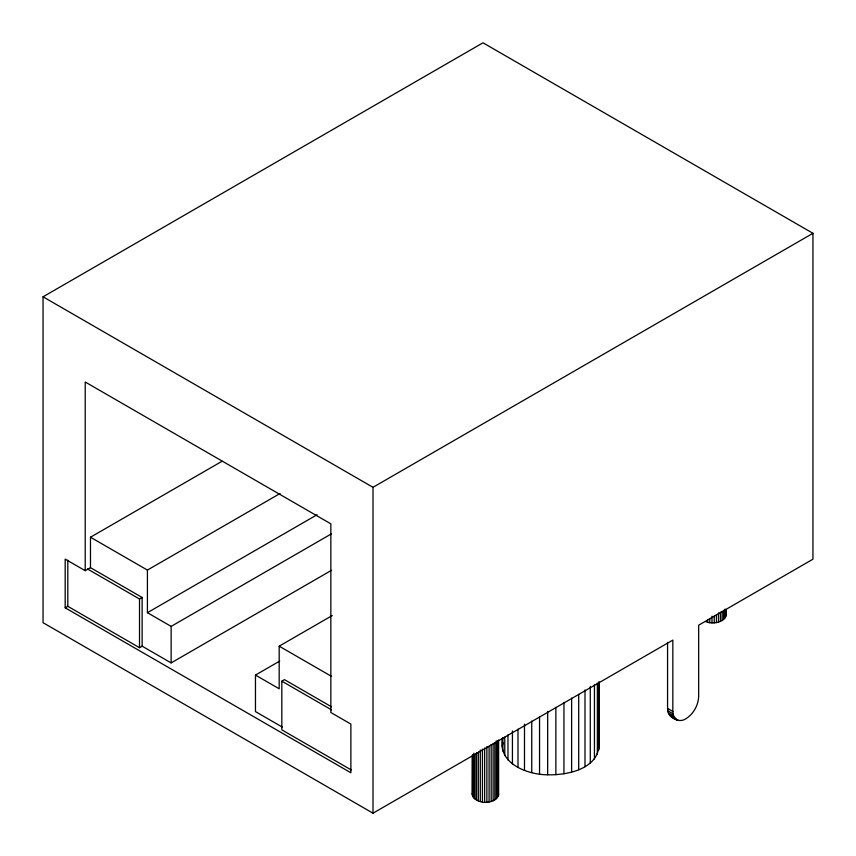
<?xml version="1.0" encoding="UTF-8"?>
<svg xmlns="http://www.w3.org/2000/svg" width="856" height="856" viewBox="0 0 856 856"><rect width="100%" height="100%" fill="white"/><g stroke="black" fill="none" stroke-linecap="round" stroke-linejoin="round"><path stroke-width="1.28" d="M472.277 756.073L472.277 794.347C474.93 805.122 496.544 805.079 498.663 794.026M502.333 738.364C497.775 763.584 527.339 774.744 547.669 774.787C567.196 775.29 597.863 769.17 599.072 745.105L599.072 681.676M705.665 621.617C714.15 625.351 729.687 621.274 725.674 609.483M472.277 794.347L472.523 793.063M502.333 746.293L502.986 742.751M677 720.014L673.533 715.884L672.837 711.454L672.837 640.095L373.002 813.2L43.046 622.697L43.046 296.807L482.998 42.8L812.954 233.303L812.954 559.193L698.667 625.18L698.667 696.538C698.25 705.815 692.879 714.995 684.682 719.468C677.513 723.127 667.038 716.568 667.562 708.404L667.562 642.342M331.518 570.31L171.136 662.908L142.139 646.173L142.139 597.477L90.479 567.656L90.479 537.226L222.025 461.277M85.215 570.695L85.215 382.011L330.844 523.829L330.844 712.513L350.874 724.08L350.874 772.765L65.184 607.824L65.184 559.129L85.215 570.695L90.479 567.656M65.184 607.824L67.817 606.305L139.507 647.692L142.139 646.173M90.479 537.226L147.414 570.085L280.105 493.473M87.473 568.962L139.507 598.997L142.139 597.477M147.414 570.085L147.414 612.693L317.03 514.766M43.046 296.807L373.002 487.31L812.954 233.303M147.414 612.693L171.136 626.389L331.518 533.791M282.234 727.054L255.473 711.603L255.473 675.084L279.184 688.78L279.184 646.173L332.267 615.528M255.473 675.084L279.698 661.089M351.195 769.918L281.827 729.858L281.827 681.173L284.46 679.643L331.529 706.821M671.735 716.975L678.68 720.559M667.562 708.404L672.837 711.454M667.733 710.758L673.009 713.808M668.258 712.845L673.533 715.884M669.114 714.61L674.389 717.649M670.291 715.99L675.555 719.04M279.184 646.173L331.561 676.411M281.827 681.173L331.54 709.87M725.963 609.418L725.963 616.02M725.535 609.365L725.535 617.283M724.743 609.258L724.743 618.503M723.609 610.371L723.609 619.616M722.164 611.366L722.164 620.6M720.452 612.201L720.452 621.435M718.516 612.853L718.516 622.087M716.429 614.629L716.429 622.547M714.225 616.192L714.225 622.793M711.989 616.224L711.989 622.815M709.774 618.674L709.774 622.633M707.645 619.583L707.645 622.226M598.9 682.446L598.9 749.845M597.338 683.142L597.338 754.5M594.438 684.939L594.438 758.94M590.287 686.384L590.287 763.028M584.99 690.011L584.99 766.655M578.71 694.387L578.71 769.715M571.626 698.111L571.626 772.112M563.943 702.423L563.943 773.781M555.876 707.291L555.876 774.691M547.669 711.357L547.669 774.787M539.548 717.264L539.548 774.081M531.747 721.062L531.747 772.604M524.493 724.123L524.493 770.379M517.998 729.152L517.998 767.479M512.434 730.949L512.434 763.98M507.983 734.887L507.983 760M504.762 737.134L504.762 755.634M502.857 737.808L502.857 751.022M498.62 739.884L498.62 795.32M498.192 741.146L498.192 796.583M497.4 741.039L497.4 797.803M496.266 740.836L496.266 798.916M494.822 743.147L494.822 799.9M493.11 743.971L493.11 800.735M491.173 744.634L491.173 801.387M489.086 746.411L489.086 801.847M486.882 746.657L486.882 802.093M484.646 748.005L484.646 802.115M482.431 749.128L482.431 801.933M480.302 750.049L480.302 801.526M478.322 752.082L478.322 800.916M476.546 752.606L476.546 800.125M475.037 754.297L475.037 799.172M473.817 753.205L473.817 798.092M472.94 754.66L472.94 796.893M472.523 754.778L472.426 795.641M373.002 487.31L373.002 813.2M171.136 626.389L171.136 662.908M139.507 598.997L139.507 647.692M67.817 560.241L67.817 606.305"/></g></svg>
